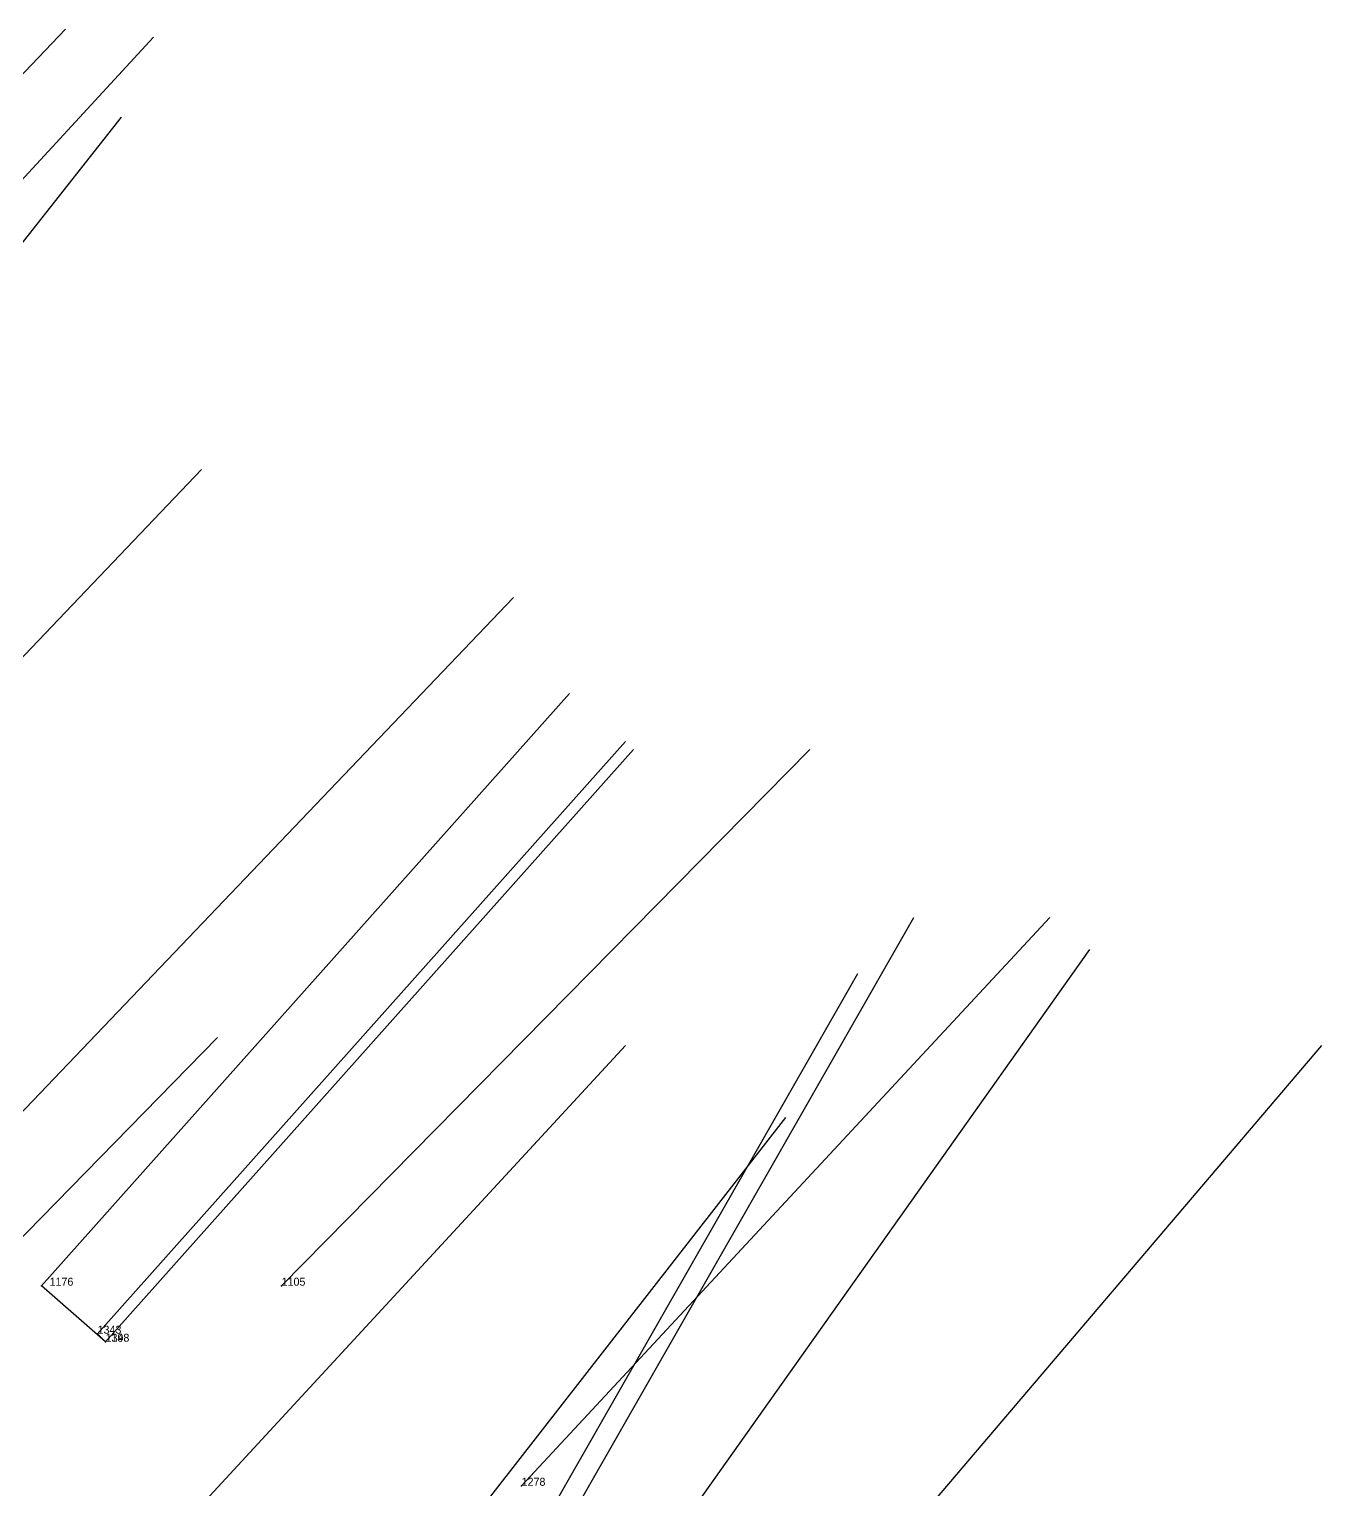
# Model space of a CAD drawing. Extents: x -747426.44 to -747424.45, y -964659.9 to -964657.28.
# Drawn here: x -747424.9515 to -747424.79, y -964657.7235 to -964657.541 of the extents above; entities that cross this region are included whole.
import ezdxf

# ---------------------------------------------------------------- set-up
doc = ezdxf.new("R2010")
doc.units = 0
for name, color, linetype in [('Facilities', 3, 'CONTINUOUS'), ('Facilities_lines', 3, 'CONTINUOUS'), ('Normals', 1, 'CONTINUOUS'), ('Source_points', 5, 'CONTINUOUS'), ('Text', 3, 'CONTINUOUS')]:
    doc.layers.add(name, color=color, linetype=linetype)

msp = doc.modelspace()

# ---------------------------------------------------------------- linework, layer by layer
at = {"layer": 'Facilities', "color": 3}
for p in [(-747424.92, -964657.698, 137.268), (-747424.942, -964657.705, 137.119), (-747424.89, -964657.723, 137.263)]:
    msp.add_point(p, dxfattribs=at)
at = {"layer": 'Facilities_lines', "color": 3}
for q in [(-747424.95, -964657.698, 137.127), (-747424.943, -964657.704, 137.129), (-747424.942, -964657.705, 137.119)]:
    msp.add_line((-747424.942, -964657.705, 137.119), q, dxfattribs=at)
at = {"layer": 'Normals', "color": 1}
for p, q in [((-747425.011, -964657.608, 137.263), (-747424.947, -964657.541, 137.299)), ((-747424.996, -964657.607, 137.087), (-747424.936, -964657.542, 137.04)), ((-747424.989, -964657.614, 137.088), (-747424.94, -964657.552, 137.027)), ((-747424.993, -964657.662, 137.268), (-747424.93, -964657.596, 137.31)), ((-747424.956, -964657.68, 137.263), (-747424.891, -964657.612, 137.299)), ((-747424.95, -964657.698, 137.127), (-747424.884, -964657.624, 137.113)), ((-747424.943, -964657.704, 137.129), (-747424.877, -964657.63, 137.115)), ((-747424.942, -964657.705, 137.119), (-747424.876, -964657.631, 137.105)), ((-747424.942, -964657.705, 137.119), (-747424.876, -964657.631, 137.105)), ((-747424.92, -964657.698, 137.268), (-747424.854, -964657.631, 137.3)), ((-747424.89, -964657.723, 137.263), (-747424.824, -964657.652, 137.287)), ((-747424.889, -964657.736, 137.106), (-747424.841, -964657.652, 137.08)), ((-747424.875, -964657.735, 137.108), (-747424.819, -964657.656, 137.085)), ((-747424.896, -964657.743, 137.116), (-747424.848, -964657.659, 137.09)), ((-747424.975, -964657.715, 137.274), (-747424.928, -964657.667, 137.348)), ((-747424.938, -964657.734, 137.269), (-747424.877, -964657.668, 137.312)), ((-747424.853, -964657.742, 137.258), (-747424.79, -964657.668, 137.282)), ((-747424.91, -964657.745, 137.272), (-747424.857, -964657.677, 137.323))]:
    msp.add_line(p, q, dxfattribs=at)
at = {"layer": 'Source_points', "color": 5}
for p in [(-747424.95, -964657.698, 137.127), (-747424.943, -964657.704, 137.129), (-747424.942, -964657.705, 137.119)]:
    msp.add_point(p, dxfattribs=at)

# ---------------------------------------------------------------- texts
at = {"layer": 'Text', "color": 3}
for s, p in [('1176', (-747424.949, -964657.698, 137.127)), ('1105', (-747424.92, -964657.698, 137.268)), ('1343', (-747424.943, -964657.704, 137.129)), ('1348', (-747424.942, -964657.705, 137.119)), ('1193', (-747424.942, -964657.705, 137.119)), ('1278', (-747424.89, -964657.723, 137.263))]:
    msp.add_text(s, height=0.001, dxfattribs=at).set_placement(p)

doc.saveas('drawing.dxf')
